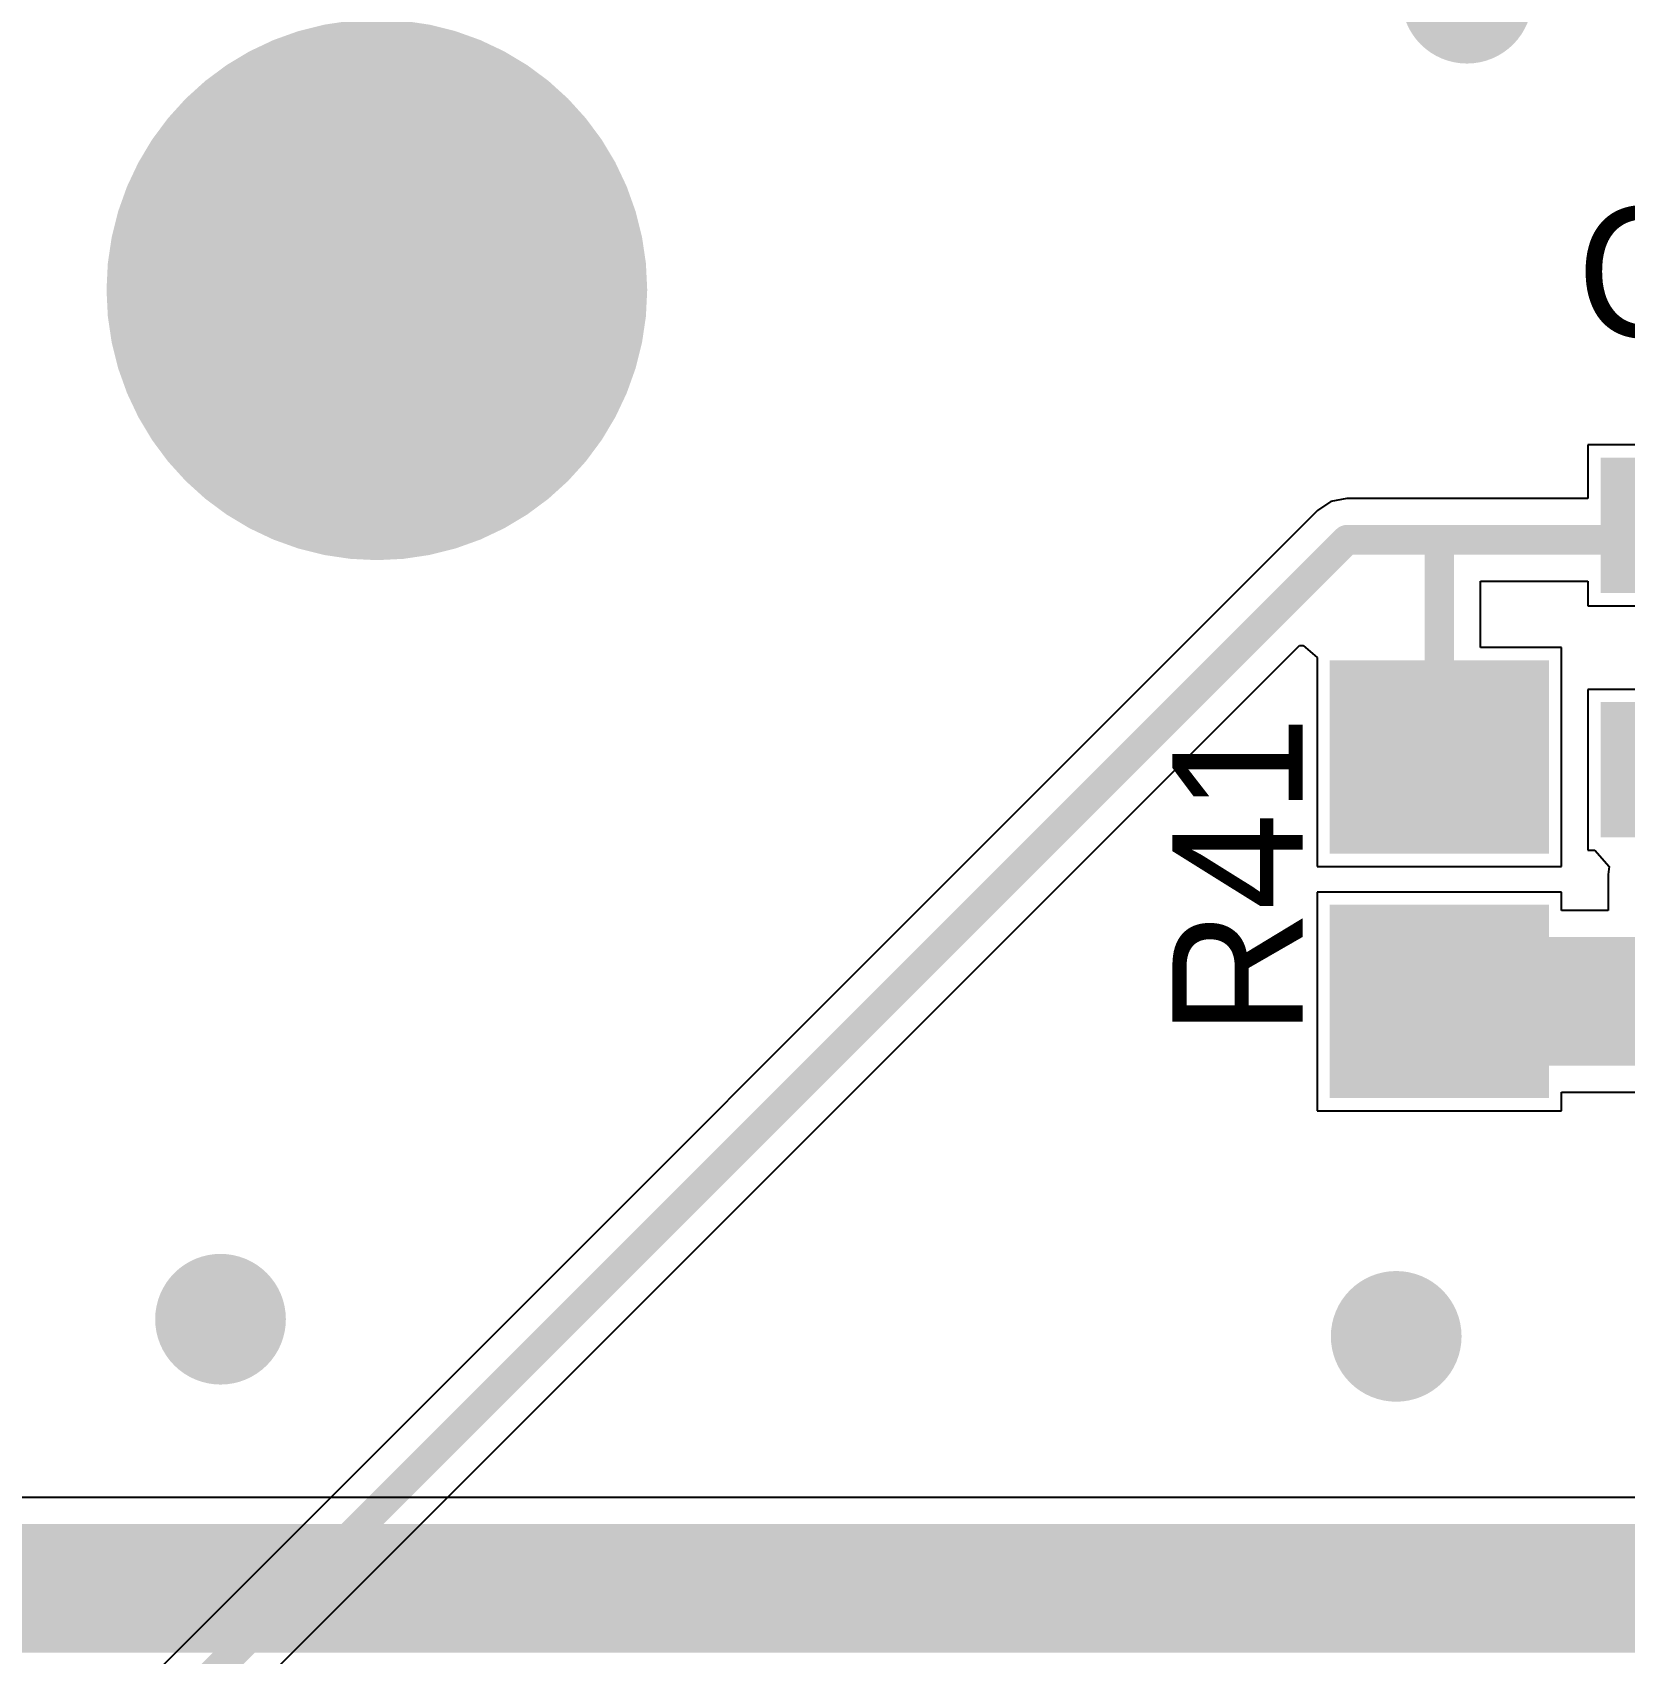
# Model space of a CAD drawing. Header units: millimetres. Extents: x 0 to 7.36, y -3.03 to 0.
# Drawn here: x 4.1072 to 4.5944, y -1.3229 to -0.8267 of the extents above; entities that cross this region are included whole.
import ezdxf

# ---------------------------------------------------------------- set-up
doc = ezdxf.new("R2010")
doc.units = ezdxf.units.MM
doc.header["$MEASUREMENT"] = 0
for name, color, linetype in [('BottomLayer', 5, 'Continuous'), ('BottomSolder', 6, 'Continuous'), ('MultiLayer', 9, 'Continuous'), ('TopLayer', 1, 'Continuous'), ('TopOverlay', 2, 'Continuous'), ('TopPaste', 8, 'Continuous'), ('TopSolder', 216, 'Continuous'), ('ViaHoleLayer', 16, 'Continuous')]:
    doc.layers.add(name, color=color, linetype=linetype)

# ---------------------------------------------------------------- blocks, each defined once
blk = doc.blocks.new('SOT23_56')
at = {"layer": 'TopLayer'}
for points in [[(-0.01673, 0.01772), (0.01673, 0.01772), (-0.01673, 0.0689), (0.01673, 0.0689)], [(-0.05413, -0.0689), (-0.02067, -0.0689), (-0.05413, -0.01772), (-0.02067, -0.01772)], [(0.02067, -0.0689), (0.05413, -0.0689), (0.02067, -0.01772), (0.05413, -0.01772)]]:
    blk.add_solid(points, dxfattribs=at)
at = {"layer": 'TopOverlay', "const_width": 0.00787}
for points in [[(-0.0502, -0.00197), (-0.0502, 0.04331)], [(-0.03248, 0.04331), (-0.0502, 0.04331)], [(0.0502, 0.04331), (0.03248, 0.04331)], [(0.0502, -0.00197), (0.0502, 0.04331)]]:
    blk.add_lwpolyline(points, dxfattribs=at)
at = {"layer": 'TopOverlay'}
for points, const_width in [([(-0.05217, 0.04331, 1), (-0.04823, 0.04331, 1)], 0.00394), ([(-0.05217, 0.04331, 1), (-0.04823, 0.04331, 1)], 0.00394), ([(-0.03445, 0.04331, 1), (-0.03051, 0.04331, 1)], 0.00394), ([(0.03051, 0.04331, 1), (0.03445, 0.04331, 1)], 0.00394), ([(0.04823, 0.04331, 1), (0.05217, 0.04331, 1)], 0.00394), ([(0.04823, 0.04331, 1), (0.05217, 0.04331, 1)], 0.00394), ([(-0.05217, -0.00197, 1), (-0.04823, -0.00197, 1)], 0.00394), ([(0.04823, -0.00197, 1), (0.05217, -0.00197, 1)], 0.00394), ([(-0.07087, -0.04331, 1), (-0.08071, -0.04331, 1)], 0.00984), ([(-0.08317, -0.04331, 1), (-0.07825, -0.04331, 1)], 0.00492), ([(-0.07333, -0.04331, 1), (-0.06841, -0.04331, 1)], 0.00492)]:
    blk.add_lwpolyline(points, format="xyb", close=True, dxfattribs=dict(at, const_width=const_width))
at = {"layer": 'TopPaste'}
for points in [[(-0.01673, 0.01772), (0.01673, 0.01772), (-0.01673, 0.0689), (0.01673, 0.0689)], [(-0.05413, -0.0689), (-0.02067, -0.0689), (-0.05413, -0.01772), (-0.02067, -0.01772)], [(0.02067, -0.0689), (0.05413, -0.0689), (0.02067, -0.01772), (0.05413, -0.01772)]]:
    blk.add_solid(points, dxfattribs=at)
at = {"layer": 'TopSolder'}
for points in [[(-0.02073, 0.01372), (0.02073, 0.01372), (-0.02073, 0.0729), (0.02073, 0.0729)], [(-0.05813, -0.0729), (-0.01667, -0.0729), (-0.05813, -0.01372), (-0.01667, -0.01372)], [(0.01667, -0.0729), (0.05813, -0.0729), (0.01667, -0.01372), (0.05813, -0.01372)]]:
    blk.add_solid(points, dxfattribs=at)
blk = doc.blocks.new('RES_0805_211')
at = {"layer": 'TopLayer'}
for points in [[(-0.06299, -0.02953), (-0.01181, -0.02953), (-0.06299, 0.02953), (-0.01181, 0.02953)], [(0.01181, -0.02953), (0.06299, -0.02953), (0.01181, 0.02953), (0.06299, 0.02953)]]:
    blk.add_solid(points, dxfattribs=at)
at = {"layer": 'TopPaste'}
for points in [[(-0.06299, -0.02953), (-0.01181, -0.02953), (-0.06299, 0.02953), (-0.01181, 0.02953)], [(0.01181, -0.02953), (0.06299, -0.02953), (0.01181, 0.02953), (0.06299, 0.02953)]]:
    blk.add_solid(points, dxfattribs=at)
at = {"layer": 'TopSolder'}
for points in [[(-0.06699, -0.03353), (-0.00781, -0.03353), (-0.06699, 0.03353), (-0.00781, 0.03353)], [(0.00781, -0.03353), (0.06699, -0.03353), (0.00781, 0.03353), (0.06699, 0.03353)]]:
    blk.add_solid(points, dxfattribs=at)

msp = doc.modelspace()

# ---------------------------------------------------------------- linework, layer by layer
at = {"layer": 'BottomLayer'}
msp.add_line((4.83437, -1.27516), (3.53758, -1.27516), dxfattribs=at)
for points, const_width in [([(4.53621, -0.81626, 1), (4.55621, -0.81626, 1)], 0.02), ([(4.17323, -0.90551, 1), (4.25197, -0.90551, 1)], 0.07874), ([(4.15475, -1.22057, 1), (4.17475, -1.22057, 1)], 0.02), ([(4.51456, -1.22582, 1), (4.53456, -1.22582, 1)], 0.02)]:
    msp.add_lwpolyline(points, format="xyb", close=True, dxfattribs=dict(at, const_width=const_width))
at = {"layer": 'BottomLayer', "const_width": 0.03937}
msp.add_lwpolyline([(3.53758, -1.30296), (4.87571, -1.30296)], dxfattribs=at)
at = {"layer": 'BottomSolder', "const_width": 0.08274}
msp.add_lwpolyline([(4.17123, -0.90551, 1), (4.25397, -0.90551, 1)], format="xyb", close=True, dxfattribs=at)
at = {"layer": 'MultiLayer'}
for points, const_width in [([(4.53621, -0.81626, 1), (4.55621, -0.81626, 1)], 0.02), ([(4.17323, -0.90551, 1), (4.25197, -0.90551, 1)], 0.07874), ([(4.15475, -1.22057, 1), (4.17475, -1.22057, 1)], 0.02), ([(4.51456, -1.22582, 1), (4.53456, -1.22582, 1)], 0.02)]:
    msp.add_lwpolyline(points, format="xyb", close=True, dxfattribs=dict(at, const_width=const_width))
at = {"layer": 'TopLayer'}
for p, q in [((4.65016, -0.95299), (4.58323, -0.95299)), ((4.58323, -0.95299), (4.58323, -0.96937)), ((4.5046, -0.97033), (4.5005, -0.97307)), ((4.50944, -0.96937), (4.5046, -0.97033)), ((4.58323, -0.96937), (4.50944, -0.96937)), ((4.5005, -0.97307), (4.11581, -1.35776)), ((4.5504, -1.01503), (4.5504, -0.99466)), ((4.5504, -0.99466), (4.58323, -0.99466)), ((4.58323, -0.99466), (4.58323, -1.0022)), ((4.58323, -1.0022), (4.65016, -1.0022)), ((4.12998, -1.37935), (4.49495, -1.01438)), ((4.49495, -1.01438), (4.49607, -1.01432)), ((4.49607, -1.01432), (4.50035, -1.01806)), ((4.57516, -1.01503), (4.5504, -1.01503)), ((4.57516, -1.08196), (4.57516, -1.01503)), ((4.50035, -1.01806), (4.50035, -1.01961)), ((4.50035, -1.01961), (4.50035, -1.08196)), ((4.65016, -1.0278), (4.58323, -1.0278)), ((4.58323, -1.0278), (4.58323, -1.07701)), ((4.58323, -1.07701), (4.58535, -1.07701)), ((4.58535, -1.07701), (4.58974, -1.08201)), ((4.50035, -1.08196), (4.57516, -1.08196)), ((4.58974, -1.08201), (4.58942, -1.08444)), ((4.58942, -1.08444), (4.58942, -1.0955)), ((4.57516, -1.08983), (4.50035, -1.08983)), ((4.50035, -1.08983), (4.50035, -1.15676)), ((4.57516, -1.0955), (4.57516, -1.08983)), ((4.58942, -1.0955), (4.57516, -1.0955)), ((4.57516, -1.15676), (4.57516, -1.15109)), ((4.57516, -1.15109), (4.68453, -1.15109)), ((4.50035, -1.15676), (4.57516, -1.15676))]:
    msp.add_line(p, q, dxfattribs=at)
for points, const_width in [([(4.53621, -0.81626, 1), (4.55621, -0.81626, 1)], 0.02), ([(4.17323, -0.90551, 1), (4.25197, -0.90551, 1)], 0.07874), ([(4.50717, -0.98201, 1), (4.5117, -0.98201, 1)], 0.00453), ([(4.50717, -0.98201, 1), (4.5117, -0.98201, 1)], 0.00453), ([(4.53549, -0.98201, 1), (4.54002, -0.98201, 1)], 0.00453), ([(4.53549, -0.98201, 1), (4.54002, -0.98201, 1)], 0.00453), ([(4.53549, -0.98201, 1), (4.54002, -0.98201, 1)], 0.00453), ([(4.53549, -1.04849, 1), (4.54002, -1.04849, 1)], 0.00453), ([(4.52791, -1.1233, 1), (4.5476, -1.1233, 1)], 0.01969), ([(4.15475, -1.22057, 1), (4.17475, -1.22057, 1)], 0.02), ([(4.51456, -1.22582, 1), (4.53456, -1.22582, 1)], 0.02)]:
    msp.add_lwpolyline(points, format="xyb", close=True, dxfattribs=dict(at, const_width=const_width))
for points, const_width in [([(4.12104, -1.37041), (4.50944, -0.98201)], 0.00906), ([(4.50944, -0.98201), (4.53776, -0.98201)], 0.00906), ([(4.53776, -1.04849), (4.53776, -0.98201)], 0.00906), ([(4.53776, -0.98201), (4.61235, -0.98201)], 0.00906), ([(4.53776, -1.1233), (4.61721, -1.1233)], 0.03937)]:
    msp.add_lwpolyline(points, dxfattribs=dict(at, const_width=const_width))
at = {"layer": 'TopSolder', "const_width": 0.08274}
msp.add_lwpolyline([(4.17123, -0.90551, 1), (4.25397, -0.90551, 1)], format="xyb", close=True, dxfattribs=at)
at = {"layer": 'ViaHoleLayer'}
for points, const_width in [([(4.18307, -0.90551, 1), (4.24213, -0.90551, 1)], 0.05906), ([(4.15997, -1.22057, 1), (4.16953, -1.22057, 1)], 0.00956), ([(4.51978, -1.22582, 1), (4.52934, -1.22582, 1)], 0.00956)]:
    msp.add_lwpolyline(points, format="xyb", close=True, dxfattribs=dict(at, const_width=const_width))

# ---------------------------------------------------------------- block references
at = {"rotation": 270}
for name, p in [('SOT23_56', (4.66, -1.015)), ('RES_0805_211', (4.53776, -1.08589))]:
    msp.add_blockref(name, p, dxfattribs=at)

# ---------------------------------------------------------------- texts
at = {"layer": 'TopOverlay'}
msp.add_text('Q2', height=0.039894, dxfattribs=at).set_placement((4.58, -0.92))
msp.add_text('R41', height=0.039894, rotation=90, dxfattribs=at).set_placement((4.49596, -1.13387))

doc.saveas('drawing.dxf')
